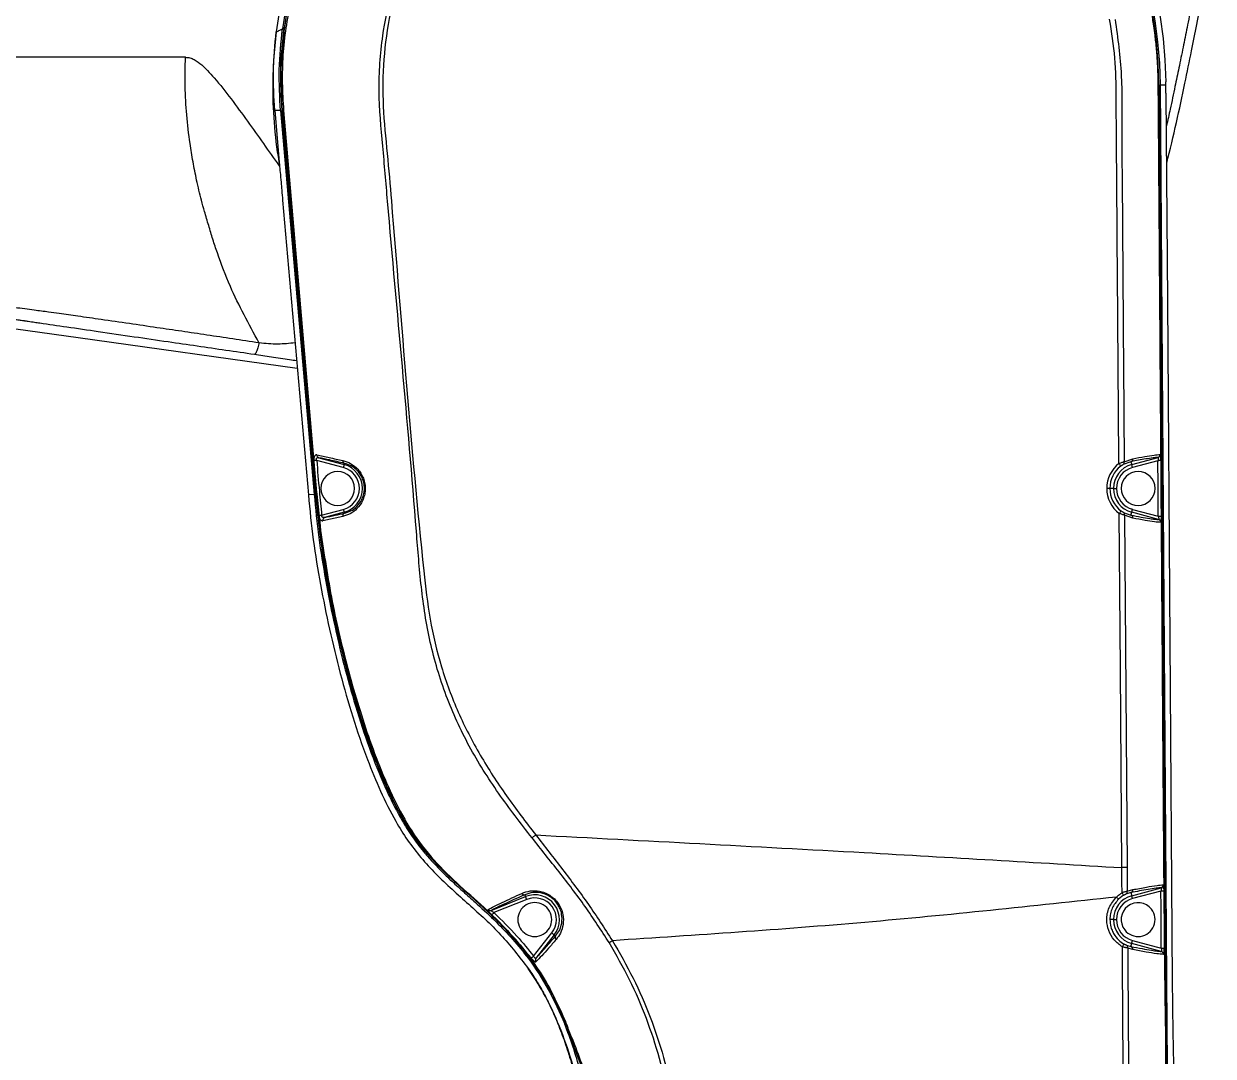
# Model space of a CAD drawing. Header units: millimetres. Extents: x 126 to 938, y 244 to 707.
# Drawn here: x 840.23 to 849.89, y 327.23 to 335.61 of the extents above; entities that cross this region are included whole.
import ezdxf

# ---------------------------------------------------------------- set-up
doc = ezdxf.new("R2010")
doc.units = ezdxf.units.MM

msp = doc.modelspace()

# ---------------------------------------------------------------- linework, layer by layer
at = {"color": 7, "linetype": 'Continuous', "lineweight": 25}
for p, q in [((841.5441, 335.3401), (836.5495, 335.3401)), ((849.4444, 335.1156), (849.4486, 335.1156)), ((849.4486, 335.1156), (849.5032, 327.476)), ((849.4609, 335.1157), (849.503, 335.116)), ((849.5154, 327.4752), (849.4609, 335.1157)), ((849.5077, 335.1401), (849.5042, 335.1401)), ((849.505, 335.0401), (849.5085, 335.0401)), ((849.5205, 333.3594), (849.5085, 335.0401)), ((842.2689, 334.908), (842.3086, 334.4549)), ((842.3163, 334.9069), (842.5889, 331.7914)), ((842.6011, 331.7925), (842.3287, 334.9066)), ((842.3404, 334.9072), (842.5199, 332.8342)), ((842.3326, 334.1801), (842.542, 331.7873)), ((849.56, 327.8391), (849.5205, 333.3594)), ((842.5199, 332.8342), (842.6092, 331.8081)), ((842.6261, 332.0894), (842.8323, 332.0341)), ((849.167, 332.0558), (849.2382, 332.0815)), ((849.2283, 332.0341), (849.4417, 332.0913)), ((842.6276, 331.6207), (842.5874, 332.066)), ((842.8258, 332.01), (842.6095, 332.0679)), ((842.8348, 332.0434), (842.8323, 332.0341)), ((849.2222, 332.0571), (849.1587, 332.0345)), ((849.2222, 332.0571), (849.2283, 332.0341)), ((849.4409, 332.0652), (849.2348, 332.01)), ((842.5889, 331.7914), (842.542, 331.7873)), ((842.6051, 331.7928), (842.6011, 331.7925)), ((842.6315, 331.5343), (842.6051, 331.7928)), ((842.6105, 331.7932), (842.6365, 331.535)), ((849.0506, 331.8401), (849.0256, 331.8401)), ((849.0795, 331.8401), (849.0506, 331.8401)), ((849.0795, 331.8401), (849.1045, 331.8401)), ((842.6498, 331.6231), (842.8258, 331.6702)), ((842.8215, 331.6125), (842.6593, 331.5773)), ((842.8323, 331.6461), (842.6743, 331.6038)), ((842.8344, 331.6384), (842.8323, 331.6461)), ((849.1616, 331.6439), (849.2221, 331.6228)), ((849.1701, 331.6227), (849.1908, 328.7618)), ((849.238, 331.5989), (849.1701, 331.6227)), ((849.2221, 331.6228), (849.2283, 331.6461)), ((849.446, 331.5878), (849.2283, 331.6461)), ((849.2348, 331.6702), (849.4442, 331.6141)), ((844.0263, 328.4147), (844.3057, 328.5266)), ((844.3149, 328.5034), (844.0486, 328.3967)), ((844.2996, 328.5417), (844.3057, 328.5266)), ((849.1625, 328.5372), (849.1209, 328.5054)), ((849.2217, 328.5589), (849.1817, 328.547)), ((849.1921, 328.5695), (849.2372, 328.583)), ((849.2217, 328.5589), (849.2283, 328.5341)), ((849.2283, 328.5341), (849.4677, 328.5982)), ((849.4656, 328.5718), (849.2348, 328.51)), ((849.4906, 328.572), (849.4926, 328.1079)), ((844.0204, 328.3895), (844.0311, 328.379)), ((844.0316, 328.3787), (844.0717, 328.34)), ((844.3515, 328.0287), (844.0717, 328.34)), ((849.0795, 328.3401), (849.0509, 328.3401)), ((849.0795, 328.3401), (849.1045, 328.3401)), ((844.3709, 328.0437), (844.5186, 328.2314)), ((844.5382, 328.216), (844.3908, 328.0285)), ((844.55, 328.2067), (844.5382, 328.216)), ((849.1847, 328.1325), (849.2218, 328.1217)), ((849.2218, 328.1217), (849.2283, 328.1461)), ((849.4686, 328.0817), (849.2283, 328.1461)), ((849.2348, 328.1702), (849.4677, 328.1078)), ((849.2373, 328.097), (849.1955, 328.1092)), ((849.5032, 327.476), (849.5032, 327.474))]:
    msp.add_line(p, q, dxfattribs=at)
at = {"color": 7, "linetype": 'Continuous', "lineweight": 25, "flags": 128}
for points in [[(842.3326, 334.9065), (842.3304, 334.9066), (842.3287, 334.9066)], [(842.514, 332.8337), (842.4124, 333.9945), (842.3326, 334.9065)], [(837.9242, 333.4473), (840.6723, 333.0643), (842.4519, 332.8162)], [(842.6038, 331.8077), (842.5535, 332.3823), (842.514, 332.8337)], [(842.6095, 332.0679), (842.6061, 332.0676), (842.6028, 332.0674), (842.5996, 332.0671), (842.5965, 332.0668), (842.5938, 332.0666), (842.5913, 332.0663), (842.5891, 332.0662), (842.5874, 332.066)], [(849.4658, 332.0654), (849.465, 332.0654), (849.4633, 332.0654), (849.4609, 332.0653), (849.4578, 332.0653), (849.4541, 332.0653), (849.45, 332.0653), (849.4455, 332.0652), (849.4409, 332.0652)], [(849.4442, 331.6141), (849.4423, 331.8667), (849.4409, 332.0652)], [(849.4658, 332.0654), (849.4676, 331.8128), (849.4691, 331.6143)], [(842.6051, 331.7928), (842.6044, 331.8011), (842.6038, 331.8077)], [(842.6092, 331.8081), (842.6099, 331.7998), (842.6105, 331.7932)], [(842.6276, 331.6207), (842.6294, 331.6209), (842.6315, 331.6212), (842.634, 331.6214), (842.6368, 331.6217), (842.6398, 331.622), (842.643, 331.6224), (842.6464, 331.6227), (842.6498, 331.6231)], [(849.1484, 328.7616), (849.1366, 330.3716), (849.1271, 331.6366)], [(849.4442, 331.6141), (849.4488, 331.6142), (849.4533, 331.6142), (849.4574, 331.6142), (849.4611, 331.6143), (849.4642, 331.6143), (849.4666, 331.6143), (849.4683, 331.6143), (849.4691, 331.6143)], [(844.3883, 329.0268), (844.3841, 329.0235), (844.3799, 329.0202), (844.3758, 329.017), (844.3718, 329.014), (844.3681, 329.011), (844.3646, 329.0083), (844.3613, 329.0058), (844.3584, 329.0035)], [(849.1908, 328.7618), (849.1871, 328.7618), (849.1828, 328.7618), (849.1779, 328.7617), (849.1726, 328.7617), (849.1669, 328.7617), (849.1609, 328.7616), (849.1547, 328.7616), (849.1484, 328.7616)], [(849.1908, 328.7618), (849.1914, 328.6657), (849.1921, 328.5695)], [(844.3149, 328.5034), (844.3132, 328.5078), (844.3115, 328.5121), (844.3099, 328.516), (844.3085, 328.5195), (844.3073, 328.5224), (844.3064, 328.5246), (844.3059, 328.526), (844.3057, 328.5266)], [(849.4906, 328.572), (849.4898, 328.572), (849.4883, 328.572), (849.4859, 328.5719), (849.4827, 328.5719), (849.479, 328.5719), (849.4748, 328.5719), (849.4703, 328.5719), (849.4656, 328.5718)], [(844.0486, 328.3967), (844.042, 328.3897), (844.036, 328.3835), (844.0329, 328.3802), (844.0315, 328.3787)], [(844.3515, 328.0287), (844.3525, 328.0294), (844.354, 328.0306), (844.356, 328.0321), (844.3584, 328.034), (844.3612, 328.0362), (844.3643, 328.0385), (844.3676, 328.0411), (844.3709, 328.0437)], [(849.4677, 328.1078), (849.4723, 328.1079), (849.4767, 328.1079), (849.4808, 328.1079), (849.4845, 328.1079), (849.4876, 328.1079), (849.4901, 328.1079), (849.4917, 328.1079), (849.4926, 328.1079)]]:
    msp.add_lwpolyline(points, dxfattribs=at)
at = {"color": 7, "linetype": 'Continuous', "lineweight": 25}
for centre, radius, start, end in [((845.8803, 335.0901), 3.6278, 0.7897, 172.77814), ((845.8803, 335.0901), 3.5806, 0.40932, 172.29114), ((845.8803, 335.0901), 3.5684, 0.40936, 172.15494), ((842.2651, 334.9078), 0.6768, 82.07063, 82.83616), ((845.8801, 335.0901), 3.6275, 172.77823, 180.0006), ((845.8815, 335.0902), 3.629, 180.00201, 190.08219), ((849.4436, 335.1131), 0.00468, 81.24099, 88.86707), ((849.4436, 335.1117), 0.00398, 79.36299, 88.52053), ((842.49, 333.1965), 1.7173, 94.99523, 95.25839), ((842.6109, 331.791), 1.0472, 94.98912, 95.31197), ((842.6336, 332.1106), 0.0225, 177.2216, 250.43743), ((849.2147, 332.0795), 0.0236, 288.43477, 4.84181), ((849.435, 332.1153), 0.025, 285.46804, 0.60375), ((842.8432, 332.0629), 0.0212, 171.71497, 246.6294), ((844.7362, 331.5105), 1.9746, 164.62288, 165.34788), ((842.7803, 331.8401), 0.1759, 284.99965, 75.00035), ((842.7803, 331.8401), 0.2008, 285.00149, 74.99851), ((849.2803, 331.8401), 0.2547, 127.83798, 179.99789), ((849.2803, 331.8401), 0.2297, 127.82943, 180.0047), ((849.2803, 331.8401), 0.2008, 104.9971, 180.00439), ((849.2803, 331.8401), 0.1758, 104.99566, 180.00399), ((869.9397, 348.1969), 26.3495, 217.8162, 217.87054), ((849.1462, 332.0516), 0.0212, 306.27011, 11.46573), ((847.3244, 331.5105), 1.9746, 14.65212, 15.37712), ((842.7803, 331.8401), 0.1375, 0.00093, 179.99907), ((849.2803, 331.8401), 0.1375, 0.00093, 179.99907), ((842.5802, 332.138), 0.3311, 274.08614, 275.0214), ((842.5931, 331.9901), 0.1977, 273.47143, 275.03754), ((842.7803, 331.8401), 0.1375, 180.00093, 359.99907), ((849.2803, 331.8401), 0.2547, 180.0043, 233.01834), ((849.2803, 331.8401), 0.2297, 179.99726, 233.02653), ((849.2803, 331.8401), 0.2008, 179.99561, 255.0029), ((849.2803, 331.8401), 0.1758, 179.99601, 255.00434), ((849.2803, 331.8401), 0.1375, 180.00093, 359.99907), ((842.6824, 331.5817), 0.0235, 109.97032, 190.81695), ((842.8433, 331.6178), 0.0225, 113.5139, 193.64499), ((844.7362, 332.1697), 1.9746, 194.65212, 195.37712), ((856.6472, 325.9885), 9.4049, 142.93884, 143.09106), ((849.1493, 331.6267), 0.0212, 349.2101, 54.51202), ((849.2147, 331.6006), 0.0234, 355.79105, 71.52321), ((847.3244, 332.1697), 1.9746, 344.62288, 345.34788), ((842.6469, 331.4499), 0.0857, 96.95671, 100.36636), ((849.4394, 331.5637), 0.025, 0.32529, 74.57089), ((849.461, 328.6224), 0.025, 285.33096, 0.29407), ((844.2949, 328.5625), 0.0214, 206.83697, 282.76424), ((844.3803, 328.3401), 0.2008, 321.8207, 111.82447), ((844.3803, 328.3401), 0.1759, 321.82442, 111.82289), ((849.2803, 328.3401), 0.2008, 104.99748, 180.00422), ((849.3756, 328.7777), 0.3729, 223.13019, 226.90909), ((849.2803, 328.3401), 0.1758, 104.99522, 180.00442), ((849.6544, 328.8532), 0.5846, 210.3061, 212.714), ((849.1707, 328.5658), 0.0217, 300.28594, 9.70672), ((849.2141, 328.5809), 0.0232, 289.08124, 5.18988), ((847.3924, 328.0287), 1.9042, 14.63826, 15.39009), ((844.0176, 328.4376), 0.0245, 225.21741, 290.81334), ((844.3803, 328.3401), 0.1375, 359.99814, 180.00186), ((849.2803, 328.3401), 0.1375, 37.94208, 217.93979), ((849.2803, 328.3401), 0.1375, 217.93927, 37.9426), ((844.3803, 328.3401), 0.1375, 179.99845, 0.00155), ((849.2803, 328.3401), 0.2008, 179.99599, 255.00252), ((849.2803, 328.3401), 0.1758, 179.99582, 255.00478), ((839.6686, 322.045), 7.8609, 51.72237, 51.90444), ((844.5693, 328.1951), 0.0225, 149.00709, 228.05179), ((844.7173, 328.6507), 0.5643, 298.21272, 301.33524), ((848.9031, 328.2713), 0.2923, 328.60609, 333.76193), ((849.1738, 328.1132), 0.0221, 349.35385, 60.57038), ((849.2142, 328.0997), 0.0233, 353.4234, 70.92434), ((847.3924, 328.6515), 1.9042, 344.60991, 345.36174), ((844.4105, 328.014), 0.0244, 143.56874, 219.25736), ((849.462, 328.0577), 0.025, 359.72918, 74.53755), ((844.6224, 327.5324), 0.00188, 216.77311, 247.56712)]:
    msp.add_arc(centre, radius, start, end, dxfattribs=at)
for points, knots in [([(842.3495, 335.5793), (842.3576, 335.6325), (842.3755, 335.7506), (842.4172, 335.943), (842.462, 336.105), (842.5017, 336.2271), (842.5274, 336.301), (842.5558, 336.3771), (842.5872, 336.4554), (842.6216, 336.5357), (842.6593, 336.6179), (842.7005, 336.7019), (842.7422, 336.7816), (842.7866, 336.8616), (842.8362, 336.9459), (842.8979, 337.0438), (842.9731, 337.1544), (843.0541, 337.2639), (843.1402, 337.3713), (843.2327, 337.4784), (843.3363, 337.5887), (843.4406, 337.6903), (843.543, 337.7825), (843.6538, 337.8753), (843.7915, 337.9807), (843.96, 338.0959), (844.1446, 338.2061), (844.3261, 338.2999), (844.4858, 338.3718), (844.7165, 338.4637), (845.0345, 338.5609), (845.4544, 338.6399), (845.7384, 338.6496), (845.8804, 338.6545)], [0, 0, 0, 0, 0.031599, 0.070115, 0.115545, 0.130253, 0.145561, 0.161469, 0.177978, 0.195088, 0.212798, 0.231109, 0.25002, 0.265659, 0.284808, 0.307466, 0.333635, 0.363312, 0.387482, 0.414494, 0.446393, 0.476327, 0.499998, 0.527287, 0.561227, 0.601817, 0.647083, 0.687465, 0.721744, 0.749919, 0.83328, 0.91664, 1, 1, 1, 1]), ([(845.8803, 338.6488), (845.8538, 338.6487), (845.7837, 338.6482), (845.6532, 338.6425), (845.4722, 338.627), (845.277, 338.5986), (845.0879, 338.5598), (844.925, 338.518), (844.7742, 338.4719), (844.5668, 338.3986), (844.3039, 338.2844), (844.0051, 338.117), (843.8097, 337.9821), (843.7048, 337.9018), (843.6724, 337.8764), (843.6403, 337.8507), (843.6085, 337.8245), (843.5769, 337.798), (843.5536, 337.7779), (843.5329, 337.7598), (843.51, 337.7396), (843.416, 337.6544), (843.2816, 337.5202), (843.1208, 337.3342), (842.9872, 337.159), (842.8642, 336.9752), (842.7183, 336.725), (842.5677, 336.4011), (842.4319, 335.9974), (842.383, 335.7181), (842.3585, 335.5782)], [0, 0, 0, 0, 0.015651, 0.041255, 0.076923, 0.122555, 0.157364, 0.190563, 0.221507, 0.250221, 0.320094, 0.389968, 0.451606, 0.45969, 0.467773, 0.475858, 0.483941, 0.492026, 0.500111, 0.502087, 0.508202, 0.518096, 0.576818, 0.619882, 0.662799, 0.70647, 0.750084, 0.833226, 0.916411, 1, 1, 1, 1]), ([(845.8804, 338.6545), (845.9294, 338.6539), (846.0229, 338.6528), (846.1563, 338.6445), (846.2759, 338.6331), (846.3818, 338.6195), (846.4739, 338.6051), (846.5715, 338.5873), (846.6966, 338.5608), (846.8457, 338.5226), (846.9965, 338.4762), (847.1252, 338.4308), (847.2455, 338.3834), (847.3675, 338.3304), (847.5004, 338.2661), (847.6404, 338.191), (847.777, 338.1093), (847.8836, 338.0389), (847.9603, 337.9848), (848.0156, 337.9443), (848.0732, 337.9003), (848.133, 337.8526), (848.1948, 337.8011), (848.2584, 337.7456), (848.3235, 337.6858), (848.3892, 337.6224), (848.4646, 337.5457), (848.5549, 337.4477), (848.6518, 337.3331), (848.7396, 337.2194), (848.8062, 337.1264), (848.8598, 337.0468), (848.9125, 336.9645), (848.9715, 336.866), (849.0294, 336.7609), (849.0805, 336.6604), (849.124, 336.5683), (849.1653, 336.4742), (849.2044, 336.3776), (849.2412, 336.2781), (849.2717, 336.1875), (849.2968, 336.1064), (849.3227, 336.0157), (849.3558, 335.8857), (849.3846, 335.746), (849.4048, 335.6225), (849.4167, 335.5367), (849.4256, 335.4589), (849.4325, 335.3843), (849.4377, 335.3129), (849.4413, 335.2449), (849.4436, 335.1802), (849.4441, 335.1382), (849.4443, 335.1178)], [0, 0, 0, 0, 0.026393, 0.050372, 0.071938, 0.091092, 0.10783, 0.122156, 0.14452, 0.176677, 0.204999, 0.229479, 0.250122, 0.274614, 0.301112, 0.329616, 0.360126, 0.386803, 0.398391, 0.410692, 0.423705, 0.43743, 0.451869, 0.46702, 0.482884, 0.499461, 0.516175, 0.540799, 0.571227, 0.596941, 0.61817, 0.632808, 0.648601, 0.670819, 0.694641, 0.713207, 0.731496, 0.749505, 0.768553, 0.787601, 0.806649, 0.81998, 0.833345, 0.857424, 0.892216, 0.910119, 0.924792, 0.938854, 0.952305, 0.965145, 0.977374, 0.988993, 1, 1, 1, 1]), ([(844.3584, 329.0035), (844.266, 329.1228), (844.0816, 329.361), (843.8405, 329.7434), (843.6508, 330.1549), (843.5222, 330.5907), (843.454, 331.0392), (843.3644, 332.2348), (843.2483, 333.4267), (843.1471, 334.6193), (843.1045, 335.0671), (843.1338, 335.4806), (843.2075, 335.849), (843.311, 336.1712), (843.4497, 336.4798), (843.622, 336.7709), (843.8257, 337.0411), (844.0585, 337.2867), (844.3171, 337.5048), (844.5984, 337.6929), (844.8991, 337.8485), (845.216, 337.9686), (845.5451, 338.0554), (845.7699, 338.0816), (845.8824, 338.0947)], [0, 0, 0, 0, 0.0418793, 0.0835769, 0.1251764, 0.1672401, 0.2092469, 0.2508438, 0.5000093, 0.5415373, 0.5831587, 0.6246568, 0.6560427, 0.6872612, 0.7183804, 0.7497558, 0.7809723, 0.8120939, 0.843472, 0.8746913, 0.9058265, 0.9372372, 0.9685864, 1, 1, 1, 1]), ([(845.8851, 338.0621), (845.7368, 338.0438), (845.44, 338.007), (845.0126, 337.8686), (844.6104, 337.6722), (844.2431, 337.4168), (843.9174, 337.1102), (843.6544, 336.7746), (843.4515, 336.425), (843.3028, 336.0715), (843.2009, 335.7022), (843.1466, 335.3229), (843.1431, 334.9393), (843.1835, 334.5578), (843.2899, 333.3006), (843.3834, 332.039), (843.5227, 330.776), (843.6156, 330.3908), (843.7518, 330.0205), (843.9326, 329.6712), (844.1481, 329.3411), (844.3081, 329.1318), (844.3883, 329.0268)], [0, 0, 0, 0, 0.041659, 0.083375, 0.124775, 0.166335, 0.207836, 0.249275, 0.284992, 0.320434, 0.356131, 0.391704, 0.427183, 0.462979, 0.498803, 0.779662, 0.816456, 0.853458, 0.890031, 0.926428, 0.963082, 1, 1, 1, 1]), ([(849.5125, 334.4789), (849.5395, 334.5891), (849.5925, 334.8052), (849.6557, 335.1108), (849.7108, 335.3762), (849.7581, 335.6103), (849.7982, 335.8207), (849.8314, 336.0233), (849.855, 336.204), (849.8741, 336.3829), (849.8858, 336.5323), (849.8889, 336.6283), (849.89, 336.6617)], [0, 0, 0, 0, 0.1534179, 0.3007642, 0.4219077, 0.5199964, 0.6236247, 0.7115847, 0.7974543, 0.8700763, 0.9548162, 1, 1, 1, 1]), ([(849.8041, 336.4231), (849.7988, 336.3673), (849.7876, 336.248), (849.766, 336.0806), (849.7406, 335.9149), (849.7117, 335.7536), (849.6793, 335.5869), (849.6451, 335.4184), (849.6121, 335.2587), (849.5773, 335.0915), (849.5444, 334.9347), (849.5206, 334.8283), (849.5104, 334.7829)], [0, 0, 0, 0, 0.100758, 0.21569, 0.303554, 0.402369, 0.510517, 0.609027, 0.711775, 0.80386, 0.916245, 1, 1, 1, 1]), ([(849.4437, 335.1178), (849.4437, 335.1186), (849.4436, 335.1268), (849.4432, 335.1616), (849.4418, 335.2161), (849.4387, 335.2826), (849.435, 335.3424), (849.4301, 335.4032), (849.4244, 335.4624), (849.417, 335.5265), (849.4062, 335.6093), (849.3953, 335.674), (849.3886, 335.7137)], [0, 0, 0, 0, 0.004074, 0.040661, 0.174635, 0.276876, 0.373808, 0.474933, 0.581922, 0.671764, 0.798126, 1, 1, 1, 1]), ([(842.2813, 335.5462), (842.2908, 335.5505), (842.3078, 335.5584), (842.3246, 335.5667), (842.332, 335.5704)], [0, 0, 0, 0, 0.556298, 1, 1, 1, 1]), ([(842.3163, 334.9069), (842.3098, 335.0177), (842.2966, 335.2393), (842.3202, 335.46), (842.332, 335.5704)], [0, 0, 0, 0, 0.49999, 1, 1, 1, 1]), ([(842.3287, 334.9066), (842.322, 335.0186), (842.3088, 335.2426), (842.3331, 335.4656), (842.3453, 335.5772)], [0, 0, 0, 0, 0.499999, 1, 1, 1, 1]), ([(842.3326, 334.9065), (842.326, 335.0189), (842.3129, 335.2437), (842.3373, 335.4674), (842.3495, 335.5793)], [0, 0, 0, 0, 0.500013, 1, 1, 1, 1]), ([(842.3585, 335.5782), (842.3498, 335.5041), (842.3325, 335.3559), (842.3272, 335.1315), (842.336, 334.9822), (842.3404, 334.9072)], [0, 0, 0, 0, 0.332763, 0.665133, 1, 1, 1, 1]), ([(842.3453, 335.5772), (842.3461, 335.5776), (842.3475, 335.5783), (842.3489, 335.579), (842.3495, 335.5793)], [0, 0, 0, 0, 0.559435, 1, 1, 1, 1]), ([(849.1241, 332.0413), (849.1191, 332.7151), (849.1132, 333.4948), (849.1067, 334.3804), (849.1043, 334.6982), (849.102, 335.0156), (849.0998, 335.3342), (849.0658, 335.5438), (849.0489, 335.6488)], [0, 0, 0, 0, 0.559888, 0.64787, 0.735853, 0.823836, 0.911757, 1, 1, 1, 1]), ([(849.0938, 335.6466), (849.1144, 335.496), (849.1553, 335.1967), (849.1447, 334.7449), (849.1516, 334.2966), (849.1538, 333.8484), (849.1573, 333.4003), (849.1605, 332.9521), (849.1637, 332.504), (849.1659, 332.2052), (849.167, 332.0558)], [0, 0, 0, 0, 0.126714, 0.25173, 0.376441, 0.501153, 0.625865, 0.750577, 0.875288, 1, 1, 1, 1]), ([(842.2689, 334.908), (842.2625, 335.0145), (842.2495, 335.2276), (842.2707, 335.44), (842.2813, 335.5462)], [0, 0, 0, 0, 0.499999, 1, 1, 1, 1]), ([(841.7331, 333.9739), (841.7271, 333.9929), (841.7153, 334.0309), (841.6954, 334.0991), (841.6671, 334.2028), (841.635, 334.3372), (841.6045, 334.491), (841.5759, 334.6674), (841.5527, 334.8716), (841.5383, 335.1054), (841.5421, 335.2615), (841.5441, 335.3401)], [0, 0, 0, 0, 0.043024, 0.086107, 0.153943, 0.275523, 0.38519, 0.493301, 0.662177, 0.829924, 1, 1, 1, 1]), ([(841.5441, 335.3401), (841.5565, 335.339), (841.5813, 335.3368), (841.627, 335.3161), (841.6745, 335.2804), (841.7275, 335.2289), (841.8089, 335.1385), (841.9164, 335.0005), (842.047, 334.8217), (842.1765, 334.6402), (842.2628, 334.518), (842.3074, 334.4566), (842.3086, 334.4551)], [0, 0, 0, 0, 0.031207, 0.062551, 0.124979, 0.180541, 0.249115, 0.432007, 0.622067, 0.808517, 0.995031, 1, 1, 1, 1]), ([(849.4437, 335.1156), (849.4437, 335.116), (849.4437, 335.1168), (849.4437, 335.1175), (849.4437, 335.1178)], [0, 0, 0, 0, 0.560144, 1, 1, 1, 1]), ([(849.5032, 327.474), (849.5027, 327.5168), (849.5013, 327.6244), (849.4989, 327.8188), (849.4969, 328.0057), (849.4953, 328.1592), (849.4944, 328.2574), (849.4935, 328.3515), (849.4926, 328.4456), (849.4907, 328.6536), (849.4881, 328.9708), (849.4857, 329.313), (849.484, 329.5467), (849.4832, 329.6635), (849.4825, 329.7575), (849.4818, 329.8582), (849.4809, 329.9886), (849.4795, 330.1709), (849.4778, 330.4125), (849.4763, 330.6305), (849.4751, 330.7939), (849.4744, 330.8867), (849.4737, 330.983), (849.473, 331.0829), (849.4723, 331.1863), (849.4706, 331.4131), (849.4682, 331.7541), (849.465, 332.2), (849.4619, 332.6218), (849.459, 333.0325), (849.4557, 333.489), (849.452, 333.9987), (849.4479, 334.5572), (849.4451, 334.9292), (849.4437, 335.1156)], [0, 0, 0, 0, 0.01683, 0.042244, 0.0763, 0.090204, 0.102522, 0.114839, 0.127154, 0.139466, 0.196494, 0.251701, 0.273802, 0.288236, 0.297539, 0.310719, 0.327778, 0.348714, 0.382289, 0.42262, 0.4343, 0.446443, 0.459049, 0.472119, 0.485653, 0.49965, 0.561159, 0.61951, 0.674703, 0.726739, 0.780744, 0.853936, 0.926822, 1, 1, 1, 1]), ([(849.4443, 335.1178), (849.4444, 335.1174), (849.4444, 335.1166), (849.4444, 335.1159), (849.4444, 335.1156)], [0, 0, 0, 0, 0.560128, 1, 1, 1, 1]), ([(849.4444, 335.1156), (849.446, 334.8918), (849.4492, 334.4443), (849.4549, 333.6451), (849.4634, 332.4419), (849.472, 331.2381), (849.4797, 330.1617), (849.4845, 329.489), (849.4892, 328.8165), (849.4952, 328.1455), (849.5005, 327.6988), (849.5032, 327.476)], [0, 0, 0, 0, 0.0878686, 0.175737, 0.3138161, 0.5603858, 0.6484464, 0.7365065, 0.8245537, 0.9125135, 1, 1, 1, 1]), ([(849.503, 335.116), (849.503, 335.1113), (849.5029, 335.1027), (849.5029, 335.0941), (849.5029, 335.0901)], [0, 0, 0, 0, 0.5423293, 1, 1, 1, 1]), ([(849.5029, 335.0901), (849.503, 335.0832), (849.5031, 335.0703), (849.5039, 335.0546), (849.504, 335.0447), (849.5048, 335.041), (849.505, 335.0401)], [0, 0, 0, 0, 0.411423, 0.772496, 0.945058, 1, 1, 1, 1]), ([(849.5042, 335.1401), (849.5041, 335.1395), (849.5035, 335.1373), (849.5035, 335.1324), (849.5031, 335.1249), (849.5031, 335.1192), (849.503, 335.116)], [0, 0, 0, 0, 0.076434, 0.286077, 0.603916, 1, 1, 1, 1]), ([(842.3163, 334.9069), (842.3075, 334.9071), (842.2917, 334.9075), (842.2759, 334.9078), (842.2689, 334.908)], [0, 0, 0, 0, 0.559981, 1, 1, 1, 1]), ([(842.3058, 334.4812), (842.3067, 334.4708), (842.309, 334.446), (842.3137, 334.3941), (842.3194, 334.3308), (842.3261, 334.2552), (842.3303, 334.2067), (842.3326, 334.1801)], [0, 0, 0, 0, 0.104324, 0.246359, 0.51719, 0.734892, 1, 1, 1, 1]), ([(834.6303, 334.0323), (834.7283, 334.0186), (834.9288, 333.9907), (835.2367, 333.9484), (835.557, 333.9049), (835.8376, 333.8671), (836.0678, 333.8363), (836.2387, 333.8139), (836.3911, 333.7943), (836.5332, 333.7756), (836.6651, 333.7589), (836.7995, 333.7418), (836.9404, 333.7239), (837.0999, 333.7036), (837.2781, 333.6809), (837.465, 333.6569), (837.6379, 333.6347), (837.7747, 333.6172), (837.8675, 333.6054), (837.9346, 333.5973), (837.9981, 333.5903), (838.0744, 333.5811), (838.1665, 333.5699), (838.2644, 333.5576), (838.3744, 333.5436), (838.5031, 333.527), (838.6662, 333.5057), (838.8638, 333.4798), (839.096, 333.4493), (839.3292, 333.4185), (839.5337, 333.3915), (839.7004, 333.3696), (839.8517, 333.3498), (840.006, 333.3296), (840.1609, 333.3097), (840.3032, 333.291), (840.4227, 333.2754), (840.5404, 333.2591), (840.6825, 333.2389), (840.8721, 333.2115), (841.0865, 333.1804), (841.3046, 333.1487), (841.5148, 333.118), (841.7199, 333.0875), (841.9292, 333.056), (842.07, 333.0343), (842.141, 333.0234)], [0, 0, 0, 0, 0.039157, 0.080154, 0.123, 0.167135, 0.192219, 0.214956, 0.235347, 0.253079, 0.271694, 0.287957, 0.306698, 0.327916, 0.35162, 0.377814, 0.402512, 0.420646, 0.432406, 0.439513, 0.447423, 0.457684, 0.469932, 0.484169, 0.496718, 0.513838, 0.535539, 0.561831, 0.592731, 0.628259, 0.654941, 0.674378, 0.694822, 0.715354, 0.735973, 0.756648, 0.772147, 0.783679, 0.803692, 0.828965, 0.85954, 0.889457, 0.916207, 0.943599, 0.971548, 1, 1, 1, 1]), ([(842.1035, 332.9266), (842.0265, 332.9379), (841.8716, 332.9605), (841.6381, 332.9946), (841.3901, 333.0308), (841.1224, 333.0698), (840.848, 333.1098), (840.5921, 333.1472), (840.4198, 333.1723), (840.3158, 333.1874), (840.2751, 333.1933), (840.2465, 333.1975), (840.2274, 333.2003), (840.213, 333.2024), (840.1926, 333.2053), (840.1733, 333.2081), (840.0814, 333.2212), (839.9155, 333.2449), (839.6724, 333.2796), (839.43, 333.3141), (839.1972, 333.3473), (838.9383, 333.3842), (838.6762, 333.4215), (838.427, 333.457), (838.2626, 333.4805), (838.1536, 333.496), (838.0824, 333.5062), (838.0178, 333.5154), (837.9626, 333.5233), (837.9174, 333.5297), (837.867, 333.537), (837.783, 333.5489), (837.6628, 333.566), (837.5274, 333.5853), (837.407, 333.6024), (837.3023, 333.6173), (837.1784, 333.6349), (837.0285, 333.6563), (836.8487, 333.6818), (836.6639, 333.7081), (836.4871, 333.7332), (836.32, 333.757), (836.1594, 333.7799), (835.9959, 333.8031), (835.8309, 333.8266), (835.6704, 333.8495), (835.5272, 333.8698), (835.3708, 333.8921), (835.1812, 333.919), (834.9246, 333.9555), (834.7347, 333.9826), (834.6303, 333.9974)], [0, 0, 0, 0, 0.030925, 0.06218, 0.093767, 0.130528, 0.169689, 0.203951, 0.233309, 0.238878, 0.245716, 0.249651, 0.250377, 0.253382, 0.255416, 0.258579, 0.261115, 0.292295, 0.325171, 0.358729, 0.389583, 0.418612, 0.462666, 0.494775, 0.518639, 0.528647, 0.538547, 0.547192, 0.554582, 0.560717, 0.565339, 0.574809, 0.59444, 0.61356, 0.62917, 0.642779, 0.655559, 0.678917, 0.702961, 0.727693, 0.753109, 0.773909, 0.794762, 0.817587, 0.839534, 0.860979, 0.882023, 0.896996, 0.923769, 0.958103, 1, 1, 1, 1]), ([(842.141, 333.0234), (842.059, 333.1734), (841.9301, 333.4088), (841.8208, 333.696), (841.7657, 333.862), (841.7439, 333.9365), (841.7331, 333.9739)], [0, 0, 0, 0, 0.493879, 0.775428, 0.887318, 1, 1, 1, 1]), ([(842.141, 333.0234), (842.138, 333.009), (842.1324, 332.9831), (842.1216, 332.9532), (842.1138, 332.9329), (842.106, 332.9282), (842.1035, 332.9266)], [0, 0, 0, 0, 0.4135, 0.747601, 0.915942, 1, 1, 1, 1]), ([(842.141, 333.0234), (842.1925, 333.0186), (842.2901, 333.0094), (842.3877, 333.0193), (842.4338, 333.0239)], [0, 0, 0, 0, 0.527252, 1, 1, 1, 1]), ([(842.4468, 332.8749), (842.4277, 332.8777), (842.3593, 332.888), (842.2449, 332.9056), (842.1495, 332.9198), (842.1035, 332.9266)], [0, 0, 0, 0, 0.166884, 0.597676, 1, 1, 1, 1]), ([(842.6111, 332.1117), (842.6075, 332.1117), (842.602, 332.1119), (842.5958, 332.1069), (842.592, 332.1014), (842.5892, 332.0941), (842.5875, 332.0854), (842.5868, 332.0759), (842.5872, 332.0693), (842.5874, 332.066)], [0, 0, 0, 0, 0.17519, 0.272091, 0.384324, 0.516604, 0.666736, 0.83026, 1, 1, 1, 1]), ([(842.6095, 332.0679), (842.6089, 332.0698), (842.6077, 332.0732), (842.6071, 332.0782), (842.6076, 332.0827), (842.6094, 332.0864), (842.6126, 332.089), (842.6183, 332.0907), (842.6229, 332.0899), (842.6261, 332.0894)], [0, 0, 0, 0, 0.158511, 0.293301, 0.41564, 0.522887, 0.624346, 0.738359, 1, 1, 1, 1]), ([(842.6111, 332.1117), (842.6446, 332.1047), (842.7151, 332.0899), (842.7853, 332.0742), (842.8222, 332.0659)], [0, 0, 0, 0, 0.474466, 1, 1, 1, 1]), ([(842.8348, 332.0434), (842.7941, 332.0526), (842.7246, 332.0683), (842.6549, 332.0832), (842.6261, 332.0894)], [0, 0, 0, 0, 0.586169, 1, 1, 1, 1]), ([(849.4417, 332.0913), (849.4284, 332.0903), (849.3953, 332.0878), (849.3222, 332.0756), (849.2624, 332.0646), (849.2222, 332.0571)], [0, 0, 0, 0, 0.179121, 0.447626, 1, 1, 1, 1]), ([(849.2382, 332.0815), (849.27, 332.0873), (849.3271, 332.0979), (849.4009, 332.1107), (849.4432, 332.1142), (849.46, 332.1156)], [0, 0, 0, 0, 0.432423, 0.775322, 1, 1, 1, 1]), ([(849.4417, 332.0913), (849.442, 332.0912), (849.443, 332.091), (849.4436, 332.0892), (849.4439, 332.0869), (849.4438, 332.082), (849.4429, 332.0747), (849.4416, 332.0686), (849.4409, 332.0652)], [0, 0, 0, 0, 0.040751, 0.098149, 0.186657, 0.307969, 0.623943, 1, 1, 1, 1]), ([(849.4658, 332.0654), (849.4658, 332.0725), (849.4657, 332.0855), (849.4639, 332.101), (849.4634, 332.1114), (849.4608, 332.1146), (849.46, 332.1156)], [0, 0, 0, 0, 0.417536, 0.757465, 0.928618, 1, 1, 1, 1]), ([(842.6095, 332.0679), (842.6166, 331.9849), (842.6292, 331.8365), (842.6435, 331.6883), (842.6498, 331.6231)], [0, 0, 0, 0, 0.5599987, 1, 1, 1, 1]), ([(842.8222, 332.0659), (842.8436, 332.0593), (842.8889, 332.0451), (842.9375, 332.0053), (842.9703, 331.9624), (842.9903, 331.922), (843.0026, 331.8766), (843.0053, 331.8288), (842.9984, 331.7826), (842.9792, 331.729), (842.9416, 331.6757), (842.8844, 331.6319), (842.8418, 331.6187), (842.8215, 331.6125)], [0, 0, 0, 0, 0.106288, 0.225873, 0.292766, 0.364373, 0.439995, 0.516885, 0.59175, 0.662204, 0.787842, 0.898687, 1, 1, 1, 1]), ([(842.8344, 331.6384), (842.852, 331.6437), (842.889, 331.6548), (842.9395, 331.6926), (842.9738, 331.7398), (842.9917, 331.788), (842.9983, 331.8302), (842.9961, 331.8738), (842.9849, 331.9151), (842.9664, 331.952), (842.9369, 331.9903), (842.8932, 332.0254), (842.8534, 332.0377), (842.8348, 332.0434)], [0, 0, 0, 0, 0.097905, 0.206193, 0.330962, 0.405783, 0.479486, 0.558555, 0.63785, 0.70731, 0.778168, 0.896371, 1, 1, 1, 1]), ([(849.167, 332.0558), (849.1641, 332.055), (849.1576, 332.0531), (849.1472, 332.0497), (849.1358, 332.0458), (849.128, 332.0428), (849.1241, 332.0413)], [0, 0, 0, 0, 0.199785, 0.447482, 0.720023, 1, 1, 1, 1]), ([(849.1394, 332.0215), (849.1412, 332.0229), (849.1447, 332.0255), (849.1498, 332.0291), (849.1545, 332.0321), (849.1574, 332.0338), (849.1587, 332.0345)], [0, 0, 0, 0, 0.292177, 0.56039, 0.805599, 1, 1, 1, 1]), ([(842.542, 331.7873), (842.554, 331.6656), (842.5781, 331.4219), (842.6385, 331.0587), (842.7115, 330.6967), (842.7984, 330.3384), (842.8996, 329.985), (843.0085, 329.666), (843.1249, 329.3825), (843.2333, 329.1634), (843.3447, 328.9841), (843.4541, 328.8418), (843.6181, 328.6654), (843.843, 328.4658), (844.1104, 328.2251), (844.2557, 328.0369), (844.328, 327.9434)], [0, 0, 0, 0, 0.083856, 0.167954, 0.252509, 0.337132, 0.420822, 0.504668, 0.568236, 0.630952, 0.672116, 0.712833, 0.75391, 0.837197, 0.919114, 1, 1, 1, 1]), ([(842.5889, 331.7914), (842.6004, 331.675), (842.6232, 331.4428), (842.6796, 331.0978), (842.7476, 330.7531), (842.8282, 330.4118), (842.9233, 330.0693), (843.0318, 329.7385), (843.1372, 329.4728), (843.2282, 329.2796), (843.3009, 329.1436), (843.3816, 329.0153), (843.4545, 328.9183), (843.5118, 328.8509), (843.5508, 328.8076), (843.5929, 328.7633), (843.6382, 328.7178), (843.681, 328.6764), (843.7252, 328.6354), (843.7669, 328.5974), (843.8129, 328.5557), (843.8606, 328.5127), (843.9471, 328.4352), (844.0649, 328.326), (844.2053, 328.1795), (844.3513, 327.9999), (844.4985, 327.7729), (844.5813, 327.5873), (844.6236, 327.4923)], [0, 0, 0, 0, 0.071669, 0.143084, 0.21424, 0.287101, 0.358108, 0.432129, 0.500515, 0.533229, 0.563058, 0.594992, 0.626091, 0.637372, 0.649259, 0.661763, 0.674888, 0.688641, 0.698239, 0.711876, 0.72321, 0.73634, 0.751262, 0.794453, 0.834793, 0.875539, 0.93629, 1, 1, 1, 1]), ([(844.6355, 327.4955), (844.5829, 327.6118), (844.4778, 327.8441), (844.2515, 328.1563), (843.9799, 328.4274), (843.712, 328.6579), (843.486, 328.8878), (843.3175, 329.129), (843.1839, 329.3945), (843.0392, 329.7477), (842.8971, 330.1897), (842.7658, 330.7172), (842.6598, 331.251), (842.6207, 331.6118), (842.6011, 331.7925)], [0, 0, 0, 0, 0.078179, 0.156129, 0.234931, 0.3132, 0.373027, 0.432235, 0.492885, 0.555042, 0.666359, 0.777412, 0.888522, 1, 1, 1, 1]), ([(842.6276, 331.6207), (842.6281, 331.6174), (842.6289, 331.6109), (842.6315, 331.6017), (842.6349, 331.5935), (842.6399, 331.5852), (842.6478, 331.5773), (842.6557, 331.5773), (842.6593, 331.5773)], [0, 0, 0, 0, 0.1696, 0.332007, 0.481147, 0.614004, 0.825896, 1, 1, 1, 1]), ([(842.6743, 331.6038), (842.6712, 331.6033), (842.6651, 331.6023), (842.6576, 331.6052), (842.6534, 331.6093), (842.6512, 331.6134), (842.6499, 331.618), (842.6498, 331.6214), (842.6498, 331.6231)], [0, 0, 0, 0, 0.258183, 0.49238, 0.611412, 0.732178, 0.861142, 1, 1, 1, 1]), ([(842.6743, 331.6038), (842.7029, 331.6098), (842.7563, 331.621), (842.8096, 331.6329), (842.8344, 331.6384)], [0, 0, 0, 0, 0.534453, 1, 1, 1, 1]), ([(849.1701, 331.6227), (849.1672, 331.6235), (849.1607, 331.6253), (849.1503, 331.6286), (849.1389, 331.6323), (849.1311, 331.6352), (849.1271, 331.6366)], [0, 0, 0, 0, 0.200234, 0.448494, 0.72088, 1, 1, 1, 1]), ([(849.1616, 331.6439), (849.1603, 331.6447), (849.1573, 331.6463), (849.1526, 331.6492), (849.1474, 331.6527), (849.144, 331.6553), (849.1421, 331.6566)], [0, 0, 0, 0, 0.194961, 0.440913, 0.708433, 1, 1, 1, 1]), ([(849.2221, 331.6228), (849.2498, 331.6175), (849.3004, 331.6078), (849.3654, 331.597), (849.4123, 331.5897), (849.4364, 331.5883), (849.446, 331.5878)], [0, 0, 0, 0, 0.373044, 0.681475, 0.872239, 1, 1, 1, 1]), ([(849.4644, 331.5638), (849.4476, 331.5652), (849.4047, 331.5687), (849.3294, 331.582), (849.2708, 331.5928), (849.238, 331.5989)], [0, 0, 0, 0, 0.2196357, 0.5633213, 1, 1, 1, 1]), ([(849.4442, 331.6141), (849.445, 331.6108), (849.4464, 331.6046), (849.4476, 331.5972), (849.4479, 331.5923), (849.4477, 331.59), (849.4473, 331.5881), (849.4464, 331.5879), (849.446, 331.5878)], [0, 0, 0, 0, 0.3774486, 0.6949687, 0.8173994, 0.9046578, 0.9615926, 1, 1, 1, 1]), ([(849.4644, 331.5638), (849.4653, 331.5654), (849.4684, 331.571), (849.4682, 331.5829), (849.4692, 331.5979), (849.4691, 331.6087), (849.4691, 331.6143)], [0, 0, 0, 0, 0.106142, 0.373354, 0.668105, 1, 1, 1, 1]), ([(844.6209, 327.5313), (844.5825, 327.6164), (844.5057, 327.787), (844.3536, 328.0239), (844.1741, 328.2423), (843.9689, 328.4404), (843.7512, 328.6305), (843.54, 328.8329), (843.3604, 329.0653), (843.1949, 329.3727), (843.0432, 329.7474), (842.904, 330.186), (842.7905, 330.6309), (842.6961, 331.0801), (842.653, 331.3829), (842.6315, 331.5343)], [0, 0, 0, 0, 0.060983, 0.122166, 0.183345, 0.245416, 0.308362, 0.372365, 0.436332, 0.499399, 0.600037, 0.700125, 0.800049, 0.900094, 1, 1, 1, 1]), ([(842.6365, 331.535), (842.6648, 331.3421), (842.7214, 330.9561), (842.8547, 330.386), (842.9938, 329.9178), (843.1309, 329.5517), (843.251, 329.2829), (843.3956, 329.0234), (843.5827, 328.7898), (843.8015, 328.5878), (843.9478, 328.4553), (844.0204, 328.3895)], [0, 0, 0, 0, 0.165673, 0.331493, 0.497162, 0.580386, 0.663656, 0.747213, 0.832162, 0.916717, 1, 1, 1, 1]), ([(844.984, 328.1534), (844.9207, 328.2518), (844.7938, 328.4489), (844.578, 328.7273), (844.4317, 328.9113), (844.3584, 329.0035)], [0, 0, 0, 0, 0.33227, 0.665434, 1, 1, 1, 1]), ([(844.3883, 329.0268), (845.2771, 328.9805), (846.8641, 328.898), (848.4504, 328.8033), (849.1484, 328.7616)], [0, 0, 0, 0, 0.56, 1, 1, 1, 1]), ([(844.3883, 329.0268), (844.4607, 328.9337), (844.6054, 328.7477), (844.8197, 328.4662), (844.947, 328.2678), (845.0107, 328.1687)], [0, 0, 0, 0, 0.333516, 0.666698, 1, 1, 1, 1]), ([(849.1497, 328.5582), (849.1494, 328.5962), (849.149, 328.6639), (849.1486, 328.7317), (849.1484, 328.7616)], [0, 0, 0, 0, 0.5599751, 1, 1, 1, 1]), ([(849.2372, 328.583), (849.2741, 328.59), (849.3395, 328.6024), (849.4222, 328.6176), (849.4686, 328.6211), (849.486, 328.6225)], [0, 0, 0, 0, 0.447491, 0.791354, 1, 1, 1, 1]), ([(849.4906, 328.572), (849.4906, 328.5791), (849.4905, 328.5921), (849.4891, 328.6077), (849.4889, 328.618), (849.4867, 328.6215), (849.486, 328.6225)], [0, 0, 0, 0, 0.418423, 0.759462, 0.931198, 1, 1, 1, 1]), ([(844.0003, 328.4202), (844.0163, 328.4289), (844.054, 328.4494), (844.1461, 328.4932), (844.2222, 328.5282), (844.2758, 328.5529)], [0, 0, 0, 0, 0.178047, 0.420998, 1, 1, 1, 1]), ([(844.2996, 328.5417), (844.2406, 328.5152), (844.1627, 328.4802), (844.0715, 328.438), (844.0397, 328.4216), (844.0263, 328.4147)], [0, 0, 0, 0, 0.643926, 0.849968, 1, 1, 1, 1]), ([(844.2758, 328.5529), (844.2978, 328.5607), (844.3442, 328.5772), (844.4091, 328.5742), (844.4623, 328.5589), (844.5032, 328.5381), (844.5412, 328.5084), (844.573, 328.4706), (844.596, 328.4277), (844.6133, 328.3704), (844.6144, 328.3024), (844.5935, 328.2316), (844.5668, 328.1953), (844.5542, 328.1783)], [0, 0, 0, 0, 0.107523, 0.227259, 0.293556, 0.364196, 0.439104, 0.516037, 0.591904, 0.663972, 0.792048, 0.902331, 1, 1, 1, 1]), ([(844.55, 328.2067), (844.5609, 328.2213), (844.5842, 328.2524), (844.6032, 328.3141), (844.603, 328.3749), (844.5879, 328.4268), (844.567, 328.4663), (844.538, 328.5011), (844.5035, 328.5281), (844.4658, 328.5471), (844.4199, 328.5601), (844.362, 328.5633), (844.3208, 328.549), (844.2996, 328.5417)], [0, 0, 0, 0, 0.093885, 0.201032, 0.328113, 0.403997, 0.479827, 0.558178, 0.637324, 0.705813, 0.776039, 0.884206, 1, 1, 1, 1]), ([(849.1035, 328.5227), (848.4227, 328.4495), (847.0609, 328.3031), (845.6941, 328.2135), (845.0107, 328.1687)], [0, 0, 0, 0, 0.499969, 1, 1, 1, 1]), ([(849.1526, 328.119), (849.1287, 328.1363), (849.081, 328.1708), (849.0371, 328.2495), (849.02, 328.3415), (849.0377, 328.4419), (849.0816, 328.4958), (849.1035, 328.5227)], [0, 0, 0, 0, 0.186968, 0.373689, 0.560423, 0.780105, 1, 1, 1, 1]), ([(849.1209, 328.5054), (849.1018, 328.4823), (849.0727, 328.447), (849.0539, 328.3877), (849.0519, 328.3561), (849.0509, 328.3401)], [0, 0, 0, 0, 0.483893, 0.738217, 1, 1, 1, 1]), ([(849.1035, 328.5227), (849.1116, 328.5301), (849.126, 328.5432), (849.1425, 328.5536), (849.1497, 328.5582)], [0, 0, 0, 0, 0.5615358, 1, 1, 1, 1]), ([(849.1921, 328.5695), (849.1893, 328.5688), (849.183, 328.5673), (849.1728, 328.5648), (849.1615, 328.5617), (849.1537, 328.5594), (849.1497, 328.5582)], [0, 0, 0, 0, 0.198051, 0.443936, 0.71716, 1, 1, 1, 1]), ([(849.1625, 328.5372), (849.1643, 328.5383), (849.1678, 328.5403), (849.1729, 328.543), (849.1775, 328.5453), (849.1804, 328.5465), (849.1817, 328.547)], [0, 0, 0, 0, 0.29228, 0.562513, 0.805825, 1, 1, 1, 1]), ([(849.4677, 328.5982), (849.4541, 328.5974), (849.4183, 328.5951), (849.3364, 328.5808), (849.2682, 328.5678), (849.2217, 328.5589)], [0, 0, 0, 0, 0.163792, 0.430407, 1, 1, 1, 1]), ([(849.4677, 328.5982), (849.468, 328.5981), (849.4688, 328.5978), (849.469, 328.596), (849.4692, 328.5936), (849.4688, 328.5887), (849.4677, 328.5814), (849.4664, 328.5752), (849.4656, 328.5718)], [0, 0, 0, 0, 0.0348961, 0.0918453, 0.180067, 0.3039149, 0.6229401, 1, 1, 1, 1]), ([(849.4677, 328.1078), (849.4674, 328.1945), (849.4669, 328.3491), (849.466, 328.5038), (849.4656, 328.5718)], [0, 0, 0, 0, 0.559999, 1, 1, 1, 1]), ([(844.0003, 328.4202), (843.9998, 328.4189), (843.9981, 328.415), (844.0039, 328.4079), (844.0106, 328.3993), (844.0169, 328.3929), (844.0204, 328.3895)], [0, 0, 0, 0, 0.10555, 0.31097, 0.622251, 1, 1, 1, 1]), ([(844.0486, 328.3967), (844.0451, 328.3985), (844.0385, 328.4017), (844.0309, 328.4059), (844.0267, 328.4093), (844.0247, 328.4113), (844.0245, 328.4136), (844.0257, 328.4143), (844.0263, 328.4147)], [0, 0, 0, 0, 0.373079, 0.68745, 0.806404, 0.885082, 0.93837, 1, 1, 1, 1]), ([(844.0486, 328.3967), (844.1126, 328.3342), (844.2268, 328.2227), (844.3269, 328.0984), (844.3709, 328.0437)], [0, 0, 0, 0, 0.5600511, 1, 1, 1, 1]), ([(844.0717, 328.34), (844.1294, 328.2808), (844.2444, 328.1629), (844.3929, 327.9654), (844.5215, 327.7552), (844.5883, 327.6055), (844.6217, 327.5307)], [0, 0, 0, 0, 0.251523, 0.50104, 0.750786, 1, 1, 1, 1]), ([(849.0509, 328.3401), (849.0524, 328.3202), (849.0549, 328.2871), (849.069, 328.2495), (849.0882, 328.2126), (849.117, 328.1746), (849.1502, 328.1522), (849.1653, 328.1421)], [0, 0, 0, 0, 0.249819, 0.414615, 0.499544, 0.772657, 1, 1, 1, 1]), ([(844.3908, 328.0285), (844.4028, 328.0413), (844.4298, 328.0699), (844.4827, 328.1294), (844.5235, 328.1763), (844.55, 328.2067)], [0, 0, 0, 0, 0.219559, 0.493857, 1, 1, 1, 1]), ([(844.5542, 328.1783), (844.5335, 328.1545), (844.4948, 328.11), (844.4411, 328.0496), (844.4068, 328.0142), (844.3916, 327.9986)], [0, 0, 0, 0, 0.3900709, 0.7296925, 1, 1, 1, 1]), ([(845.5658, 325.5654), (845.5672, 325.7082), (845.5701, 325.9981), (845.5415, 326.4374), (845.4842, 326.8452), (845.3981, 327.2138), (845.2918, 327.5391), (845.1558, 327.8547), (845.0415, 328.0535), (844.984, 328.1534)], [0, 0, 0, 0, 0.159158, 0.323085, 0.490371, 0.617711, 0.744541, 0.87157, 1, 1, 1, 1]), ([(845.0107, 328.1687), (845.0688, 328.0682), (845.1843, 327.8682), (845.3226, 327.5506), (845.431, 327.2228), (845.5189, 326.8513), (845.5779, 326.4403), (845.6084, 325.9974), (845.6071, 325.7051), (845.6065, 325.5611)], [0, 0, 0, 0, 0.128216, 0.255282, 0.382189, 0.509584, 0.676896, 0.840808, 1, 1, 1, 1]), ([(849.1686, 325.5611), (849.1678, 325.6947), (849.1661, 325.968), (849.1635, 326.3849), (849.1603, 326.8856), (849.1568, 327.4649), (849.154, 327.9006), (849.1526, 328.119)], [0, 0, 0, 0, 0.156672, 0.320503, 0.489017, 0.743833, 1, 1, 1, 1]), ([(849.1955, 328.1092), (849.1927, 328.1096), (849.1863, 328.1107), (849.1761, 328.1129), (849.1646, 328.1157), (849.1566, 328.1179), (849.1526, 328.119)], [0, 0, 0, 0, 0.195209, 0.439297, 0.713476, 1, 1, 1, 1]), ([(849.1847, 328.1325), (849.1834, 328.133), (849.1805, 328.1342), (849.1759, 328.1364), (849.1707, 328.139), (849.1671, 328.141), (849.1653, 328.1421)], [0, 0, 0, 0, 0.1920703, 0.43422, 0.7059034, 1, 1, 1, 1]), ([(849.2218, 328.1217), (849.2524, 328.1157), (849.3081, 328.1048), (849.3797, 328.0926), (849.4313, 328.0843), (849.4579, 328.0825), (849.4686, 328.0817)], [0, 0, 0, 0, 0.37403, 0.680967, 0.870837, 1, 1, 1, 1]), ([(844.3515, 328.0287), (844.3535, 328.0262), (844.3574, 328.0212), (844.3635, 328.0143), (844.3694, 328.0082), (844.375, 328.0032), (844.3801, 327.9997), (844.3856, 327.9966), (844.3894, 327.9979), (844.3916, 327.9986)], [0, 0, 0, 0, 0.181611, 0.357564, 0.520654, 0.664585, 0.78424, 0.87766, 1, 1, 1, 1]), ([(844.3908, 328.0285), (844.3901, 328.0279), (844.3889, 328.0267), (844.3862, 328.026), (844.3835, 328.0267), (844.3809, 328.0285), (844.3782, 328.0313), (844.3746, 328.0362), (844.3724, 328.0406), (844.3709, 328.0437)], [0, 0, 0, 0, 0.094788, 0.176027, 0.265706, 0.373063, 0.499718, 0.655132, 1, 1, 1, 1]), ([(849.1955, 328.1092), (849.1971, 327.8916), (849.2002, 327.4579), (849.2041, 326.8814), (849.2074, 326.3838), (849.2102, 325.9702), (849.212, 325.6992), (849.2129, 325.5669)], [0, 0, 0, 0, 0.256714, 0.511824, 0.68031, 0.843846, 1, 1, 1, 1]), ([(849.4869, 328.0575), (849.4684, 328.0591), (849.4211, 328.0631), (849.338, 328.078), (849.2735, 328.0902), (849.2373, 328.097)], [0, 0, 0, 0, 0.221194, 0.562739, 1, 1, 1, 1]), ([(849.4677, 328.1078), (849.4684, 328.1045), (849.4695, 328.0996), (849.4705, 328.0933), (849.4709, 328.0894), (849.4709, 328.0861), (849.4706, 328.0838), (849.47, 328.082), (849.469, 328.0818), (849.4686, 328.0817)], [0, 0, 0, 0, 0.37646, 0.550355, 0.69195, 0.812806, 0.89975, 0.957399, 1, 1, 1, 1]), ([(849.4869, 328.0575), (849.4879, 328.0591), (849.4914, 328.0646), (849.4913, 328.0765), (849.4926, 328.0915), (849.4926, 328.1022), (849.4926, 328.1079)], [0, 0, 0, 0, 0.1080437, 0.3747083, 0.6687369, 1, 1, 1, 1]), ([(844.9492, 324.946), (844.9453, 325.1085), (844.9379, 325.4162), (844.9103, 325.853), (844.8718, 326.2417), (844.8222, 326.5864), (844.7581, 326.912), (844.6772, 327.2168), (844.5747, 327.4984), (844.4614, 327.7385), (844.3708, 327.8776), (844.328, 327.9434)], [0, 0, 0, 0, 0.157158, 0.297743, 0.423184, 0.534935, 0.634469, 0.74397, 0.839586, 0.924095, 1, 1, 1, 1]), ([(844.328, 327.9434), (844.3524, 327.907), (844.402, 327.833), (844.4663, 327.7181), (844.5246, 327.5995), (844.5801, 327.4694), (844.6332, 327.3234), (844.6825, 327.1638), (844.7097, 327.0548), (844.7233, 327.0004)], [0, 0, 0, 0, 0.127802, 0.259837, 0.383584, 0.513153, 0.672135, 0.836662, 1, 1, 1, 1]), ([(849.612, 326.4556), (849.6087, 326.4692), (849.5975, 326.5162), (849.5928, 326.6201), (849.5821, 326.7828), (849.5756, 326.9793), (849.5695, 327.1927), (849.5651, 327.4058), (849.5618, 327.6228), (849.5606, 327.7677), (849.56, 327.8391)], [0, 0, 0, 0, 0.030319, 0.104481, 0.224106, 0.383839, 0.530012, 0.68638, 0.845306, 1, 1, 1, 1]), ([(844.6355, 327.4955), (844.6328, 327.5022), (844.628, 327.5142), (844.623, 327.5261), (844.6209, 327.5313)], [0, 0, 0, 0, 0.559968, 1, 1, 1, 1]), ([(844.6217, 327.5307), (844.6269, 327.5179), (844.6364, 327.495), (844.6454, 327.4719), (844.6494, 327.4618)], [0, 0, 0, 0, 0.560021, 1, 1, 1, 1]), ([(844.9492, 324.946), (844.9505, 325.0027), (844.9529, 325.1173), (844.9535, 325.2921), (844.951, 325.5093), (844.9419, 325.7746), (844.9233, 326.0543), (844.8976, 326.3118), (844.8678, 326.5419), (844.8321, 326.7537), (844.7921, 326.946), (844.748, 327.1231), (844.694, 327.3067), (844.6472, 327.43), (844.6236, 327.4923)], [0, 0, 0, 0, 0.0658303, 0.1332092, 0.203001, 0.3181238, 0.4414737, 0.5284567, 0.6187005, 0.7108465, 0.7778795, 0.846803, 0.9226932, 1, 1, 1, 1]), ([(844.6236, 327.4923), (844.649, 327.4311), (844.7054, 327.2948), (844.7838, 327.082), (844.8656, 326.8494), (844.9481, 326.6069), (845.0324, 326.3602), (845.1066, 326.1482), (845.167, 325.9805), (845.2135, 325.8553), (845.2576, 325.7401), (845.3044, 325.6243), (845.3548, 325.5043), (845.4096, 325.3773), (845.4694, 325.2435), (845.5107, 325.1502), (845.5326, 325.1006)], [0, 0, 0, 0, 0.077672, 0.172776, 0.265749, 0.366613, 0.473002, 0.571271, 0.629809, 0.681979, 0.727783, 0.774351, 0.8283, 0.880337, 0.936476, 1, 1, 1, 1]), ([(844.6494, 327.4618), (844.6468, 327.4681), (844.6421, 327.4793), (844.6375, 327.4906), (844.6355, 327.4955)], [0, 0, 0, 0, 0.560025, 1, 1, 1, 1]), ([(845.5326, 325.1006), (845.5269, 325.1143), (845.5099, 325.1547), (845.48, 325.2222), (845.4471, 325.297), (845.4173, 325.3652), (845.3872, 325.4349), (845.3545, 325.5122), (845.3194, 325.5972), (845.2829, 325.688), (845.2457, 325.7832), (845.2085, 325.8814), (845.1749, 325.9738), (845.1423, 326.0664), (845.1078, 326.1657), (845.0627, 326.2969), (845.0024, 326.4752), (844.9355, 326.6745), (844.8632, 326.8887), (844.7931, 327.0886), (844.7206, 327.2859), (844.6719, 327.4063), (844.6494, 327.4618)], [0, 0, 0, 0, 0.01765, 0.05216, 0.087807, 0.114803, 0.140704, 0.178171, 0.214631, 0.25009, 0.294546, 0.336198, 0.375052, 0.411396, 0.453053, 0.500025, 0.576464, 0.676955, 0.750005, 0.845481, 0.928802, 1, 1, 1, 1]), ([(849.2811, 325.2256), (849.3141, 325.3467), (849.3791, 325.5855), (849.4435, 325.9556), (849.4847, 326.326), (849.5065, 326.7016), (849.516, 327.0832), (849.5156, 327.3419), (849.5154, 327.4752)], [0, 0, 0, 0, 0.165789, 0.326832, 0.495721, 0.658094, 0.823812, 1, 1, 1, 1]), ([(849.5032, 327.474), (849.5033, 327.2867), (849.5034, 326.9119), (849.4805, 326.3478), (849.428, 325.8775), (849.3566, 325.503), (849.3063, 325.3182), (849.2812, 325.2256)], [0, 0, 0, 0, 0.247808, 0.495916, 0.746627, 0.873091, 1, 1, 1, 1]), ([(849.5806, 324.9459), (849.577, 325.0224), (849.5697, 325.1768), (849.5604, 325.4102), (849.5523, 325.6461), (849.5455, 325.8757), (849.5397, 326.1029), (849.5347, 326.3183), (849.5305, 326.5234), (849.5271, 326.7103), (849.524, 326.8909), (849.521, 327.0733), (849.5189, 327.2212), (849.5173, 327.3321), (849.5164, 327.4037), (849.5157, 327.4514), (849.5154, 327.4752)], [0, 0, 0, 0, 0.090798, 0.183318, 0.276941, 0.370582, 0.455695, 0.546417, 0.625963, 0.698938, 0.768069, 0.840152, 0.915187, 0.943424, 0.971695, 1, 1, 1, 1])]:
    msp.add_open_spline(points, degree=3, knots=knots, dxfattribs=at)

doc.saveas('drawing.dxf')
